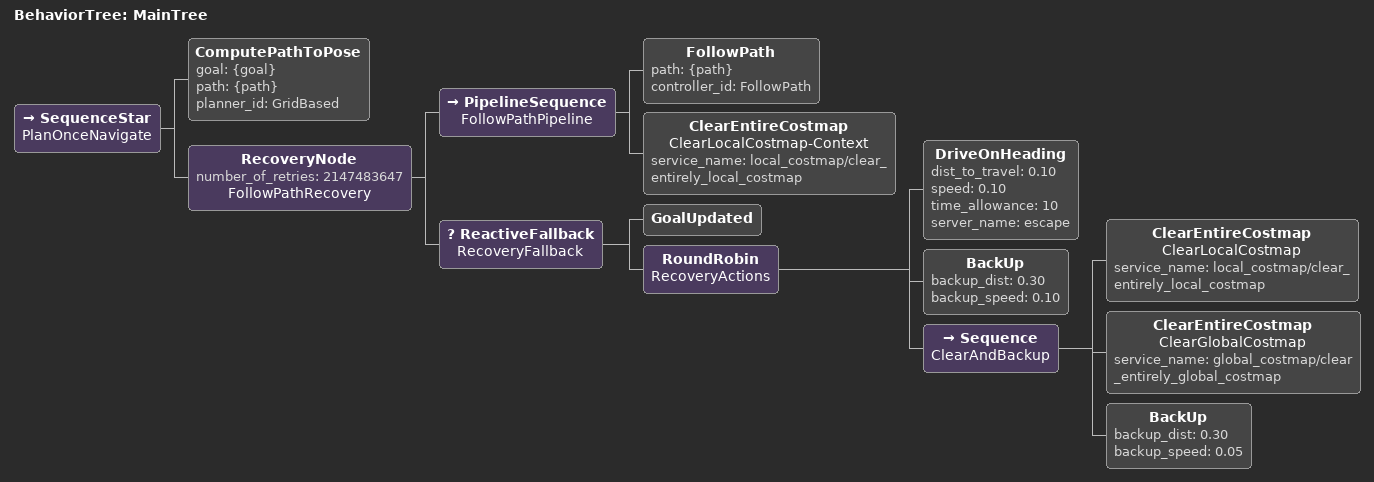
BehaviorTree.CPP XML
<!--
  单次规划行为树 (NavigateToPose)

  SequenceStar: 已成功的子节点失败后不复位 — ComputePathToPose 只跑一次。
  RecoveryNode(INT_MAX): FollowPath 失败永远不会导致 BT 终止。
  新目标到达时 NavigateToPose action 重建 BT → 重新规划。
-->
<root main_tree_to_execute="MainTree">
  <BehaviorTree ID="MainTree">
    <SequenceStar name="PlanOnceNavigate">
      <ComputePathToPose goal="{goal}" path="{path}" planner_id="GridBased"/>

      <RecoveryNode number_of_retries="2147483647" name="FollowPathRecovery">
        <PipelineSequence name="FollowPathPipeline">
          <FollowPath path="{path}" controller_id="FollowPath"/>
          <ClearEntireCostmap name="ClearLocalCostmap-Context" service_name="local_costmap/clear_entirely_local_costmap"/>
        </PipelineSequence>

        <ReactiveFallback name="RecoveryFallback">
          <GoalUpdated/>

          <RoundRobin name="RecoveryActions">
            <DriveOnHeading dist_to_travel="0.10" speed="0.10"
              time_allowance="10" server_name="escape"/>
            <BackUp backup_dist="0.30" backup_speed="0.10"/>
            <Sequence name="ClearAndBackup">
              <ClearEntireCostmap name="ClearLocalCostmap" service_name="local_costmap/clear_entirely_local_costmap"/>
              <ClearEntireCostmap name="ClearGlobalCostmap" service_name="global_costmap/clear_entirely_global_costmap"/>
              <BackUp backup_dist="0.30" backup_speed="0.05"/>
            </Sequence>
          </RoundRobin>

        </ReactiveFallback>
      </RecoveryNode>
    </SequenceStar>
  </BehaviorTree>
</root>
